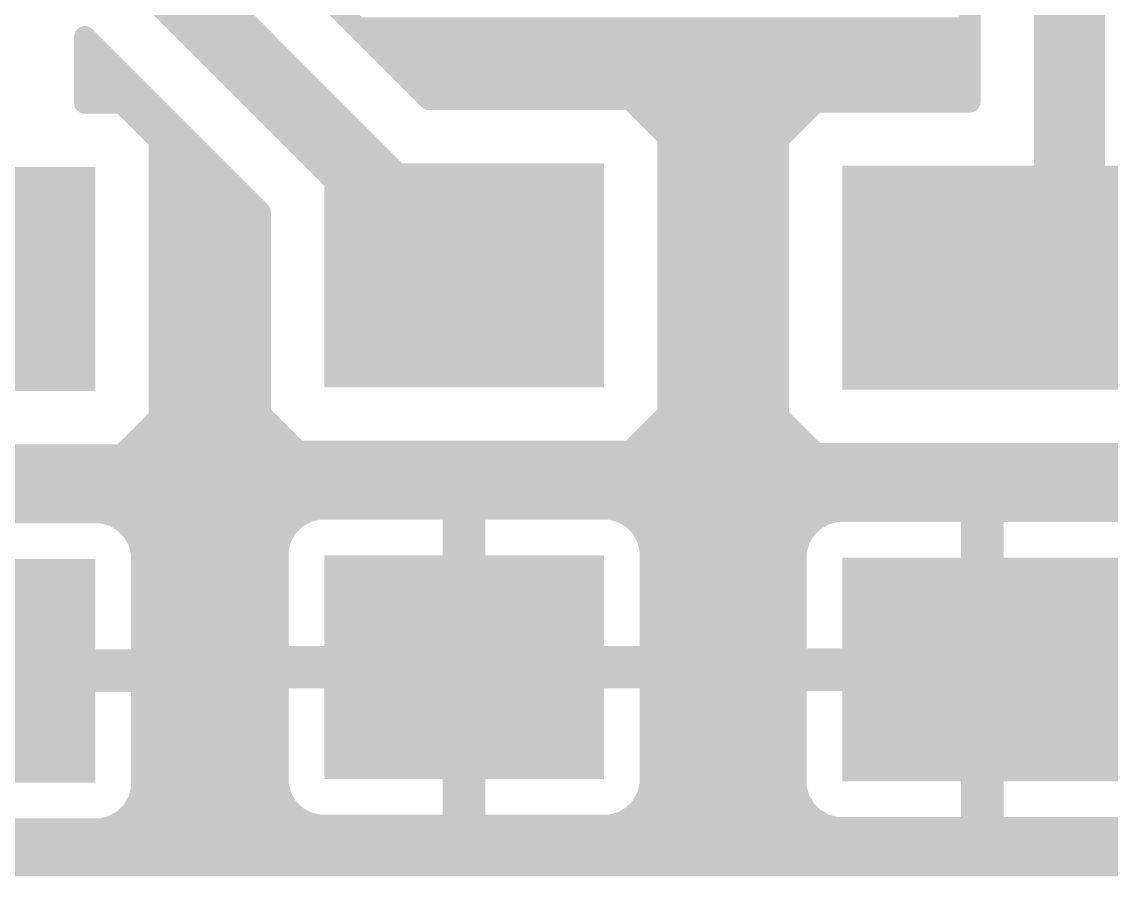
# Model space of a CAD drawing. Extents: x 1.5 to 61.1, y 27.7 to 80.1.
# Drawn here: x 31.64 to 39.43, y 34.93 to 41.04 of the extents above; entities that cross this region are included whole.
import ezdxf

# ---------------------------------------------------------------- set-up
doc = ezdxf.new("R2010")
doc.units = 0
doc.layers.add('1', color=12, linetype='CONTINUOUS')

# ---------------------------------------------------------------- blocks, each defined once
blk = doc.blocks.new('RECT')
blk.add_solid([(-0.5, -0.5), (0.5, -0.5), (-0.5, 0.5), (0.5, 0.5)])

msp = doc.modelspace()

# ---------------------------------------------------------------- linework, layer by layer
at = {"layer": '1'}
for points, const_width in [([(39.1297, 48.2645), (39.1297, 39.835)], 0.508), ([(38.4185, 45.587), (38.4185, 40.4689)], 0.1524), ([(34.5517, 40.4857), (32.8536, 42.1837)], 0.1524), ([(32.1424, 41.8891), (34.8031, 39.2285)], 0.508), ([(34.0417, 40.9956), (38.4185, 40.9956)], 0.1524), ([(32.0916, 40.4598), (32.0916, 40.9341)], 0.1524), ([(32.0916, 40.9341), (33.3459, 39.6799)], 0.1524), ([(32.0916, 40.8432), (32.1826, 40.8432)], 0.1524), ([(34.1941, 40.8432), (38.4185, 40.8432)], 0.1524), ([(32.0916, 40.6908), (32.335, 40.6908)], 0.1524), ([(34.3465, 40.6908), (38.4185, 40.6908)], 0.1524), ([(32.0916, 40.5384), (32.4874, 40.5384)], 0.1524), ([(34.4989, 40.5384), (38.4185, 40.5384)], 0.1524), ([(32.3575, 40.4598), (32.0916, 40.4598)], 0.1524), ([(32.6253, 40.1919), (32.3575, 40.4598)], 0.1524), ([(35.9925, 40.4857), (34.5517, 40.4857)], 0.1524), ([(36.2603, 40.2179), (35.9925, 40.4857)], 0.1524), ([(37.317, 40.4689), (37.0492, 40.2011)], 0.1524), ([(38.4185, 40.4689), (37.317, 40.4689)], 0.1524), ([(32.4312, 40.386), (32.6398, 40.386)], 0.1524), ([(36.0921, 40.386), (37.2341, 40.386)], 0.1524), ([(32.5836, 40.2336), (32.7922, 40.2336)], 0.1524), ([(32.6253, 38.2132), (32.6253, 40.1919)], 0.1524), ([(36.2445, 40.2336), (37.0817, 40.2336)], 0.1524), ([(36.2603, 38.2391), (36.2603, 40.2179)], 0.1524), ([(37.0492, 40.2011), (37.0492, 38.2223)], 0.1524), ([(32.6253, 40.0812), (32.9446, 40.0812)], 0.1524), ([(36.2603, 40.0812), (37.0492, 40.0812)], 0.1524), ([(38.5064, 39.2117), (39.1297, 39.835)], 0.508), ([(32.6253, 39.9288), (33.097, 39.9288)], 0.1524), ([(36.2603, 39.9288), (37.0492, 39.9288)], 0.1524), ([(32.6253, 39.7764), (33.2494, 39.7764)], 0.1524), ([(36.2603, 39.7764), (37.0492, 39.7764)], 0.1524), ([(33.3459, 39.6799), (33.3459, 38.2391)], 0.1524), ([(32.6253, 39.624), (33.3459, 39.624)], 0.1524), ([(36.2603, 39.624), (37.0492, 39.624)], 0.1524), ([(32.6253, 39.4716), (33.3459, 39.4716)], 0.1524), ([(36.2603, 39.4716), (37.0492, 39.4716)], 0.1524), ([(32.6253, 39.3192), (33.3459, 39.3192)], 0.1524), ([(36.2603, 39.3192), (37.0492, 39.3192)], 0.1524), ([(32.6253, 39.1668), (33.3459, 39.1668)], 0.1524), ([(36.2603, 39.1668), (37.0492, 39.1668)], 0.1524), ([(32.6253, 39.0144), (33.3459, 39.0144)], 0.1524), ([(36.2603, 39.0144), (37.0492, 39.0144)], 0.1524), ([(32.6253, 38.862), (33.3459, 38.862)], 0.1524), ([(36.2603, 38.862), (37.0492, 38.862)], 0.1524), ([(32.6253, 38.7096), (33.3459, 38.7096)], 0.1524), ([(36.2603, 38.7096), (37.0492, 38.7096)], 0.1524), ([(32.6253, 38.5572), (33.3459, 38.5572)], 0.1524), ([(36.2603, 38.5572), (37.0492, 38.5572)], 0.1524), ([(32.6253, 38.4048), (33.3459, 38.4048)], 0.1524), ([(36.2603, 38.4048), (37.0492, 38.4048)], 0.1524), ([(32.6253, 38.2524), (33.3459, 38.2524)], 0.1524), ([(33.3459, 38.2391), (33.6137, 37.9713)], 0.1524), ([(35.9925, 37.9713), (36.2603, 38.2391)], 0.1524), ([(36.2603, 38.2524), (37.0492, 38.2524)], 0.1524), ([(32.3575, 37.9454), (32.6253, 38.2132)], 0.1524), ([(37.0492, 38.2223), (37.317, 37.9545)], 0.1524), ([(32.5121, 38.1), (33.485, 38.1)], 0.1524), ([(36.1212, 38.1), (37.1715, 38.1)], 0.1524), ([(29.9787, 37.9454), (32.3575, 37.9454)], 0.1524), ([(32.3597, 37.9476), (40.7893, 37.9476)], 0.1524), ([(33.6137, 37.9713), (35.9925, 37.9713)], 0.1524), ([(37.317, 37.9545), (39.6958, 37.9545)], 0.1524), ([(29.5577, 37.7952), (43.4482, 37.7952)], 0.1524), ([(29.5577, 37.6428), (43.4482, 37.6428)], 0.1524), ([(33.7596, 37.5587), (33.6756, 37.5362)], 0.1524), ([(34.7269, 37.5587), (33.7596, 37.5587)], 0.1524), ([(34.7269, 36.5047), (34.7269, 37.5587)], 0.1524), ([(35.8466, 37.5587), (34.8793, 37.5587)], 0.1524), ([(34.8793, 37.5587), (34.8793, 36.5047)], 0.1524), ([(35.9305, 37.5362), (35.8466, 37.5587)], 0.1524), ([(37.4629, 37.5419), (37.379, 37.5194)], 0.1524), ([(38.4302, 37.5419), (37.4629, 37.5419)], 0.1524), ([(38.4302, 36.4879), (38.4302, 37.5419)], 0.1524), ([(39.5499, 37.5419), (38.5826, 37.5419)], 0.1524), ([(38.5826, 37.5419), (38.5826, 36.4879)], 0.1524), ([(32.2116, 37.5328), (31.2443, 37.5328)], 0.1524), ([(32.2955, 37.5103), (32.2116, 37.5328)], 0.1524), ([(32.3708, 37.4668), (32.2955, 37.5103)], 0.1524), ([(32.3299, 37.4904), (33.598, 37.4904)], 0.1524), ([(32.4323, 37.4053), (32.3708, 37.4668)], 0.1524), ([(33.6003, 37.4927), (33.5389, 37.4312)], 0.1524), ([(33.6756, 37.5362), (33.6003, 37.4927)], 0.1524), ([(34.7269, 37.4904), (34.8793, 37.4904)], 0.1524), ([(36.0058, 37.4927), (35.9305, 37.5362)], 0.1524), ([(36.0673, 37.4312), (36.0058, 37.4927)], 0.1524), ([(36.0081, 37.4904), (37.3287, 37.4904)], 0.1524), ([(37.3037, 37.4759), (37.2422, 37.4145)], 0.1524), ([(37.379, 37.5194), (37.3037, 37.4759)], 0.1524), ([(38.4302, 37.4904), (38.5826, 37.4904)], 0.1524), ([(32.4758, 37.33), (32.4323, 37.4053)], 0.1524), ([(33.5389, 37.4312), (33.4954, 37.3559)], 0.1524), ([(36.1108, 37.3559), (36.0673, 37.4312)], 0.1524), ([(37.2422, 37.4145), (37.1987, 37.3392)], 0.1524), ([(32.4712, 37.338), (33.4906, 37.338)], 0.1524), ([(32.4983, 37.246), (32.4758, 37.33)], 0.1524), ([(33.4954, 37.3559), (33.4729, 37.2719)], 0.1524), ([(34.7269, 37.338), (34.8793, 37.338)], 0.1524), ([(36.1333, 37.2719), (36.1108, 37.3559)], 0.1524), ([(36.1156, 37.338), (37.1984, 37.338)], 0.1524), ([(37.1987, 37.3392), (37.1762, 37.2552)], 0.1524), ([(38.4302, 37.338), (38.5826, 37.338)], 0.1524), ([(32.4983, 36.4788), (32.4983, 37.246)], 0.1524), ([(33.4729, 37.2719), (33.4729, 36.5047)], 0.1524), ([(36.1333, 36.5047), (36.1333, 37.2719)], 0.1524), ([(37.1762, 37.2552), (37.1762, 36.4879)], 0.1524), ([(32.4983, 37.1856), (33.4729, 37.1856)], 0.1524), ([(34.7269, 37.1856), (34.8793, 37.1856)], 0.1524), ([(36.1333, 37.1856), (37.1762, 37.1856)], 0.1524), ([(38.4302, 37.1856), (38.5826, 37.1856)], 0.1524), ([(32.4983, 37.0332), (33.4729, 37.0332)], 0.1524), ([(34.7269, 37.0332), (34.8793, 37.0332)], 0.1524), ([(36.1333, 37.0332), (37.1762, 37.0332)], 0.1524), ([(38.4302, 37.0332), (38.5826, 37.0332)], 0.1524), ([(32.4983, 36.8808), (33.4729, 36.8808)], 0.1524), ([(34.7269, 36.8808), (34.8793, 36.8808)], 0.1524), ([(36.1333, 36.8808), (37.1762, 36.8808)], 0.1524), ([(38.4302, 36.8808), (38.5826, 36.8808)], 0.1524), ([(32.4983, 36.7284), (33.4729, 36.7284)], 0.1524), ([(34.7269, 36.7284), (34.8793, 36.7284)], 0.1524), ([(36.1333, 36.7284), (37.1762, 36.7284)], 0.1524), ([(38.4302, 36.7284), (38.5826, 36.7284)], 0.1524), ([(32.4983, 36.576), (33.4729, 36.576)], 0.1524), ([(34.7269, 36.576), (34.8793, 36.576)], 0.1524), ([(36.1333, 36.576), (37.1762, 36.576)], 0.1524), ([(38.4302, 36.576), (38.5826, 36.576)], 0.1524), ([(31.2443, 36.4788), (32.4983, 36.4788)], 0.1524), ([(33.4729, 36.5047), (34.7269, 36.5047)], 0.1524), ([(34.7269, 36.5047), (34.7269, 36.3523)], 0.1524), ([(34.8793, 36.5047), (34.7269, 36.5047)], 0.1524), ([(34.8793, 36.3523), (34.8793, 36.5047)], 0.1524), ([(34.8793, 36.5047), (36.1333, 36.5047)], 0.1524), ([(37.1762, 36.4879), (38.4302, 36.4879)], 0.1524), ([(38.4302, 36.4879), (38.4302, 36.3355)], 0.1524), ([(38.5826, 36.4879), (38.4302, 36.4879)], 0.1524), ([(38.5826, 36.3355), (38.5826, 36.4879)], 0.1524), ([(38.5826, 36.4879), (39.8366, 36.4879)], 0.1524), ([(31.2443, 36.4236), (34.7269, 36.4236)], 0.1524), ([(34.8793, 36.4236), (38.4302, 36.4236)], 0.1524), ([(38.5826, 36.4236), (41.9133, 36.4236)], 0.1524), ([(32.4983, 36.3264), (31.2443, 36.3264)], 0.1524), ([(32.4983, 35.5591), (32.4983, 36.3264)], 0.1524), ([(34.7269, 36.3523), (33.4729, 36.3523)], 0.1524), ([(33.4729, 36.3523), (33.4729, 35.585)], 0.1524), ([(34.7269, 35.2983), (34.7269, 36.3523)], 0.1524), ([(34.7269, 36.3523), (34.8793, 36.3523)], 0.1524), ([(34.8793, 36.3523), (34.8793, 35.2983)], 0.1524), ([(36.1333, 36.3523), (34.8793, 36.3523)], 0.1524), ([(36.1333, 35.585), (36.1333, 36.3523)], 0.1524), ([(38.4302, 36.3355), (37.1762, 36.3355)], 0.1524), ([(37.1762, 36.3355), (37.1762, 35.5682)], 0.1524), ([(38.4302, 35.2815), (38.4302, 36.3355)], 0.1524), ([(38.4302, 36.3355), (38.5826, 36.3355)], 0.1524), ([(38.5826, 36.3355), (38.5826, 35.2815)], 0.1524), ([(39.8366, 36.3355), (38.5826, 36.3355)], 0.1524), ([(32.4983, 36.2712), (33.4729, 36.2712)], 0.1524), ([(34.7269, 36.2712), (34.8793, 36.2712)], 0.1524), ([(36.1333, 36.2712), (37.1762, 36.2712)], 0.1524), ([(38.4302, 36.2712), (38.5826, 36.2712)], 0.1524), ([(32.4983, 36.1188), (33.4729, 36.1188)], 0.1524), ([(34.7269, 36.1188), (34.8793, 36.1188)], 0.1524), ([(36.1333, 36.1188), (37.1762, 36.1188)], 0.1524), ([(38.4302, 36.1188), (38.5826, 36.1188)], 0.1524), ([(32.4983, 35.9664), (33.4729, 35.9664)], 0.1524), ([(34.7269, 35.9664), (34.8793, 35.9664)], 0.1524), ([(36.1333, 35.9664), (37.1762, 35.9664)], 0.1524), ([(38.4302, 35.9664), (38.5826, 35.9664)], 0.1524), ([(32.4983, 35.814), (33.4729, 35.814)], 0.1524), ([(34.7269, 35.814), (34.8793, 35.814)], 0.1524), ([(36.1333, 35.814), (37.1762, 35.814)], 0.1524), ([(38.4302, 35.814), (38.5826, 35.814)], 0.1524), ([(32.4983, 35.6616), (33.4729, 35.6616)], 0.1524), ([(34.7269, 35.6616), (34.8793, 35.6616)], 0.1524), ([(36.1333, 35.6616), (37.1762, 35.6616)], 0.1524), ([(38.4302, 35.6616), (38.5826, 35.6616)], 0.1524), ([(32.4758, 35.4751), (32.4983, 35.5591)], 0.1524), ([(33.4729, 35.585), (33.4954, 35.501)], 0.1524), ([(36.1108, 35.501), (36.1333, 35.585)], 0.1524), ([(37.1762, 35.5682), (37.1987, 35.4843)], 0.1524), ([(32.4323, 35.3998), (32.4758, 35.4751)], 0.1524), ([(32.4849, 35.5092), (33.4932, 35.5092)], 0.1524), ([(33.4954, 35.501), (33.5389, 35.4257)], 0.1524), ([(34.7269, 35.5092), (34.8793, 35.5092)], 0.1524), ([(36.0673, 35.4257), (36.1108, 35.501)], 0.1524), ([(36.113, 35.5092), (37.192, 35.5092)], 0.1524), ([(37.1987, 35.4843), (37.2422, 35.409)], 0.1524), ([(38.4302, 35.5092), (38.5826, 35.5092)], 0.1524), ([(32.3708, 35.3383), (32.4323, 35.3998)], 0.1524), ([(33.5389, 35.4257), (33.6003, 35.3642)], 0.1524), ([(33.6003, 35.3642), (33.6756, 35.3208)], 0.1524), ([(35.9305, 35.3208), (36.0058, 35.3642)], 0.1524), ([(36.0058, 35.3642), (36.0673, 35.4257)], 0.1524), ([(37.2422, 35.409), (37.3037, 35.3475)], 0.1524), ([(32.2116, 35.2724), (32.2955, 35.2949)], 0.1524), ([(32.2955, 35.2949), (32.3708, 35.3383)], 0.1524), ([(32.3893, 35.3568), (33.6132, 35.3568)], 0.1524), ([(33.6756, 35.3208), (33.7596, 35.2983)], 0.1524), ([(33.7596, 35.2983), (34.7269, 35.2983)], 0.1524), ([(34.7269, 35.3568), (34.8793, 35.3568)], 0.1524), ([(34.8793, 35.2983), (35.8466, 35.2983)], 0.1524), ([(35.8466, 35.2983), (35.9305, 35.3208)], 0.1524), ([(35.9929, 35.3568), (37.2943, 35.3568)], 0.1524), ([(37.3037, 35.3475), (37.379, 35.304)], 0.1524), ([(37.379, 35.304), (37.4629, 35.2815)], 0.1524), ([(37.4629, 35.2815), (38.4302, 35.2815)], 0.1524), ([(38.4302, 35.3568), (38.5826, 35.3568)], 0.1524), ([(38.5826, 35.2815), (39.5499, 35.2815)], 0.1524), ([(30.0066, 35.2044), (42.1912, 35.2044)], 0.1524), ([(31.2443, 35.2724), (32.2116, 35.2724)], 0.1524), ([(30.159, 35.052), (42.0388, 35.052)], 0.1524), ([(41.9974, 35.0106), (30.5965, 35.0106)], 0.1524)]:
    msp.add_lwpolyline(points, dxfattribs=dict(at, const_width=const_width))
for points, const_width in [([(34.0417, 41.0337, 1), (34.0417, 40.9575)], 0.0762), ([(38.4185, 40.9575, 1), (38.4185, 41.0337)], 0.0762), ([(32.1186, 40.9611, 1), (32.0647, 40.9072)], 0.0762), ([(32.1297, 40.9341, 1), (32.0535, 40.9341)], 0.0762), ([(32.0916, 40.8813, 1), (32.0916, 40.8051)], 0.0762), ([(32.1826, 40.8051, 1), (32.1826, 40.8813)], 0.0762), ([(34.1941, 40.8813, 1), (34.1941, 40.8051)], 0.0762), ([(38.4185, 40.8051, 1), (38.4185, 40.8813)], 0.0762), ([(32.0916, 40.7289, 1), (32.0916, 40.6527)], 0.0762), ([(32.335, 40.6527, 1), (32.335, 40.7289)], 0.0762), ([(34.3465, 40.7289, 1), (34.3465, 40.6527)], 0.0762), ([(38.4185, 40.6527, 1), (38.4185, 40.7289)], 0.0762), ([(32.0916, 40.5765, 1), (32.0916, 40.5003)], 0.0762), ([(32.4874, 40.5003, 1), (32.4874, 40.5765)], 0.0762), ([(34.4989, 40.5765, 1), (34.4989, 40.5003)], 0.0762), ([(38.4185, 40.5003, 1), (38.4185, 40.5765)], 0.0762), ([(32.0916, 40.4979, 1), (32.0916, 40.4217)], 0.0762), ([(32.0535, 40.4598, 1), (32.1297, 40.4598)], 0.0762), ([(32.3844, 40.4867, 1), (32.3305, 40.4328)], 0.0762), ([(32.3575, 40.4217, 1), (32.3575, 40.4979)], 0.0762), ([(34.5517, 40.5238, 1), (34.5517, 40.4476)], 0.0762), ([(34.5247, 40.4587, 1), (34.5786, 40.5126)], 0.0762), ([(36.0194, 40.5126, 1), (35.9655, 40.4587)], 0.0762), ([(35.9925, 40.4476, 1), (35.9925, 40.5238)], 0.0762), ([(37.317, 40.507, 1), (37.317, 40.4308)], 0.0762), ([(37.344, 40.442, 1), (37.2901, 40.4959)], 0.0762), ([(38.3804, 40.4689, 1), (38.4566, 40.4689)], 0.0762), ([(38.4185, 40.4308, 1), (38.4185, 40.507)], 0.0762), ([(32.4312, 40.4241, 1), (32.4312, 40.3479)], 0.0762), ([(32.6398, 40.3479, 1), (32.6398, 40.4241)], 0.0762), ([(36.0921, 40.4241, 1), (36.0921, 40.3479)], 0.0762), ([(37.2341, 40.3479, 1), (37.2341, 40.4241)], 0.0762), ([(32.5836, 40.2717, 1), (32.5836, 40.1955)], 0.0762), ([(32.6634, 40.1919, 1), (32.5872, 40.1919)], 0.0762), ([(32.7922, 40.1955, 1), (32.7922, 40.2717)], 0.0762), ([(36.2445, 40.2717, 1), (36.2445, 40.1955)], 0.0762), ([(36.2984, 40.2179, 1), (36.2222, 40.2179)], 0.0762), ([(36.2333, 40.1909, 1), (36.2872, 40.2448)], 0.0762), ([(37.0873, 40.2011, 1), (37.0111, 40.2011)], 0.0762), ([(37.0223, 40.228, 1), (37.0761, 40.1741)], 0.0762), ([(37.0817, 40.1955, 1), (37.0817, 40.2717)], 0.0762), ([(32.5983, 40.165, 1), (32.6522, 40.2189)], 0.0762), ([(32.6253, 40.1193, 1), (32.6253, 40.0431)], 0.0762), ([(32.9446, 40.0431, 1), (32.9446, 40.1193)], 0.0762), ([(36.2603, 40.1193, 1), (36.2603, 40.0431)], 0.0762), ([(37.0492, 40.0431, 1), (37.0492, 40.1193)], 0.0762), ([(39.2195, 39.7452, 1), (39.0399, 39.9248)], 0.254), ([(32.6253, 39.9669, 1), (32.6253, 39.8907)], 0.0762), ([(33.097, 39.8907, 1), (33.097, 39.9669)], 0.0762), ([(36.2603, 39.9669, 1), (36.2603, 39.8907)], 0.0762), ([(37.0492, 39.8907, 1), (37.0492, 39.9669)], 0.0762), ([(39.0027, 39.835, 1), (39.2567, 39.835)], 0.254), ([(32.6253, 39.8145, 1), (32.6253, 39.7383)], 0.0762), ([(33.2494, 39.7383, 1), (33.2494, 39.8145)], 0.0762), ([(36.2603, 39.8145, 1), (36.2603, 39.7383)], 0.0762), ([(37.0492, 39.7383, 1), (37.0492, 39.8145)], 0.0762), ([(33.384, 39.6799, 1), (33.3078, 39.6799)], 0.0762), ([(33.3189, 39.6529, 1), (33.3728, 39.7068)], 0.0762), ([(32.6253, 39.6621, 1), (32.6253, 39.5859)], 0.0762), ([(33.3459, 39.5859, 1), (33.3459, 39.6621)], 0.0762), ([(36.2603, 39.6621, 1), (36.2603, 39.5859)], 0.0762), ([(37.0492, 39.5859, 1), (37.0492, 39.6621)], 0.0762), ([(32.6253, 39.5097, 1), (32.6253, 39.4335)], 0.0762), ([(33.3459, 39.4335, 1), (33.3459, 39.5097)], 0.0762), ([(36.2603, 39.5097, 1), (36.2603, 39.4335)], 0.0762), ([(37.0492, 39.4335, 1), (37.0492, 39.5097)], 0.0762), ([(34.7133, 39.1387, 1), (34.8929, 39.3183)], 0.254), ([(38.4166, 39.3015, 1), (38.5962, 39.1219)], 0.254), ([(32.6253, 39.3573, 1), (32.6253, 39.2811)], 0.0762), ([(33.3459, 39.2811, 1), (33.3459, 39.3573)], 0.0762), ([(36.2603, 39.3573, 1), (36.2603, 39.2811)], 0.0762), ([(37.0492, 39.2811, 1), (37.0492, 39.3573)], 0.0762), ([(32.6253, 39.2049, 1), (32.6253, 39.1287)], 0.0762), ([(33.3459, 39.1287, 1), (33.3459, 39.2049)], 0.0762), ([(36.2603, 39.2049, 1), (36.2603, 39.1287)], 0.0762), ([(37.0492, 39.1287, 1), (37.0492, 39.2049)], 0.0762), ([(32.6253, 39.0525, 1), (32.6253, 38.9763)], 0.0762), ([(33.3459, 38.9763, 1), (33.3459, 39.0525)], 0.0762), ([(36.2603, 39.0525, 1), (36.2603, 38.9763)], 0.0762), ([(37.0492, 38.9763, 1), (37.0492, 39.0525)], 0.0762), ([(32.6253, 38.9001, 1), (32.6253, 38.8239)], 0.0762), ([(33.3459, 38.8239, 1), (33.3459, 38.9001)], 0.0762), ([(36.2603, 38.9001, 1), (36.2603, 38.8239)], 0.0762), ([(37.0492, 38.8239, 1), (37.0492, 38.9001)], 0.0762), ([(32.6253, 38.7477, 1), (32.6253, 38.6715)], 0.0762), ([(33.3459, 38.6715, 1), (33.3459, 38.7477)], 0.0762), ([(36.2603, 38.7477, 1), (36.2603, 38.6715)], 0.0762), ([(37.0492, 38.6715, 1), (37.0492, 38.7477)], 0.0762), ([(32.6253, 38.5953, 1), (32.6253, 38.5191)], 0.0762), ([(33.3459, 38.5191, 1), (33.3459, 38.5953)], 0.0762), ([(36.2603, 38.5953, 1), (36.2603, 38.5191)], 0.0762), ([(37.0492, 38.5191, 1), (37.0492, 38.5953)], 0.0762), ([(32.6253, 38.4429, 1), (32.6253, 38.3667)], 0.0762), ([(33.3459, 38.3667, 1), (33.3459, 38.4429)], 0.0762), ([(36.2603, 38.4429, 1), (36.2603, 38.3667)], 0.0762), ([(37.0492, 38.3667, 1), (37.0492, 38.4429)], 0.0762), ([(32.6253, 38.2905, 1), (32.6253, 38.2143)], 0.0762), ([(33.3728, 38.266, 1), (33.3189, 38.2122)], 0.0762), ([(33.3459, 38.2143, 1), (33.3459, 38.2905)], 0.0762), ([(36.2603, 38.2905, 1), (36.2603, 38.2143)], 0.0762), ([(36.2872, 38.2122, 1), (36.2333, 38.266)], 0.0762), ([(37.0492, 38.2143, 1), (37.0492, 38.2905)], 0.0762), ([(32.5872, 38.2132, 1), (32.6634, 38.2132)], 0.0762), ([(32.6522, 38.1862, 1), (32.5983, 38.2401)], 0.0762), ([(33.3078, 38.2391, 1), (33.384, 38.2391)], 0.0762), ([(36.2222, 38.2391, 1), (36.2984, 38.2391)], 0.0762), ([(37.0761, 38.2493, 1), (37.0223, 38.1954)], 0.0762), ([(37.0111, 38.2223, 1), (37.0873, 38.2223)], 0.0762), ([(32.5121, 38.1381, 1), (32.5121, 38.0619)], 0.0762), ([(33.485, 38.0619, 1), (33.485, 38.1381)], 0.0762), ([(36.1212, 38.1381, 1), (36.1212, 38.0619)], 0.0762), ([(37.1715, 38.0619, 1), (37.1715, 38.1381)], 0.0762), ([(32.3305, 37.9723, 1), (32.3844, 37.9184)], 0.0762), ([(32.3597, 37.9857, 1), (32.3597, 37.9095)], 0.0762), ([(32.3575, 37.9073, 1), (32.3575, 37.9835)], 0.0762), ([(33.6137, 38.0094, 1), (33.6137, 37.9332)], 0.0762), ([(33.5868, 37.9443, 1), (33.6406, 37.9982)], 0.0762), ([(35.9655, 37.9982, 1), (36.0194, 37.9443)], 0.0762), ([(35.9925, 37.9332, 1), (35.9925, 38.0094)], 0.0762), ([(37.317, 37.9926, 1), (37.317, 37.9164)], 0.0762), ([(37.2901, 37.9276, 1), (37.344, 37.9815)], 0.0762), ([(33.7596, 37.5968, 1), (33.7596, 37.5206)], 0.0762), ([(33.7695, 37.5219, 1), (33.7497, 37.5955)], 0.0762), ([(34.765, 37.5587, 1), (34.6888, 37.5587)], 0.0762), ([(34.7269, 37.5206, 1), (34.7269, 37.5968)], 0.0762), ([(34.8793, 37.5968, 1), (34.8793, 37.5206)], 0.0762), ([(34.9174, 37.5587, 1), (34.8412, 37.5587)], 0.0762), ([(35.8564, 37.5955, 1), (35.8367, 37.5219)], 0.0762), ([(35.8466, 37.5206, 1), (35.8466, 37.5968)], 0.0762), ([(37.4629, 37.58, 1), (37.4629, 37.5038)], 0.0762), ([(37.4728, 37.5051, 1), (37.4531, 37.5787)], 0.0762), ([(38.4683, 37.5419, 1), (38.3921, 37.5419)], 0.0762), ([(38.4302, 37.5038, 1), (38.4302, 37.58)], 0.0762), ([(38.5826, 37.58, 1), (38.5826, 37.5038)], 0.0762), ([(38.6207, 37.5419, 1), (38.5445, 37.5419)], 0.0762), ([(32.2214, 37.5696, 1), (32.2017, 37.496)], 0.0762), ([(32.2116, 37.4947, 1), (32.2116, 37.5709)], 0.0762), ([(32.3146, 37.5433, 1), (32.2765, 37.4773)], 0.0762), ([(32.2857, 37.4735, 1), (32.3054, 37.5471)], 0.0762), ([(32.3299, 37.5285, 1), (32.3299, 37.4523)], 0.0762), ([(32.3978, 37.4937, 1), (32.3439, 37.4398)], 0.0762), ([(32.3518, 37.4338, 1), (32.3899, 37.4998)], 0.0762), ([(33.5813, 37.5257, 1), (33.6194, 37.4597)], 0.0762), ([(33.6273, 37.4658, 1), (33.5734, 37.5196)], 0.0762), ([(33.598, 37.4523, 1), (33.598, 37.5285)], 0.0762), ([(33.6658, 37.573, 1), (33.6855, 37.4994)], 0.0762), ([(33.6947, 37.5032, 1), (33.6566, 37.5692)], 0.0762), ([(34.7269, 37.5285, 1), (34.7269, 37.4523)], 0.0762), ([(34.8793, 37.4523, 1), (34.8793, 37.5285)], 0.0762), ([(35.9496, 37.5692, 1), (35.9115, 37.5032)], 0.0762), ([(35.9207, 37.4994, 1), (35.9404, 37.573)], 0.0762), ([(36.0328, 37.5196, 1), (35.9789, 37.4658)], 0.0762), ([(36.0081, 37.5285, 1), (36.0081, 37.4523)], 0.0762), ([(35.9868, 37.4597, 1), (36.0249, 37.5257)], 0.0762), ([(37.2846, 37.5089, 1), (37.3227, 37.4429)], 0.0762), ([(37.3306, 37.449, 1), (37.2767, 37.5029)], 0.0762), ([(37.3287, 37.4523, 1), (37.3287, 37.5285)], 0.0762), ([(37.3691, 37.5562, 1), (37.3888, 37.4826)], 0.0762), ([(37.398, 37.4864, 1), (37.3599, 37.5524)], 0.0762), ([(38.4302, 37.5285, 1), (38.4302, 37.4523)], 0.0762), ([(38.5826, 37.4523, 1), (38.5826, 37.5285)], 0.0762), ([(32.4653, 37.4244, 1), (32.3993, 37.3863)], 0.0762), ([(32.4054, 37.3784, 1), (32.4593, 37.4323)], 0.0762), ([(33.5119, 37.4582, 1), (33.5658, 37.4043)], 0.0762), ([(33.5719, 37.4122, 1), (33.5059, 37.4503)], 0.0762), ([(36.1003, 37.4503, 1), (36.0343, 37.4122)], 0.0762), ([(36.0404, 37.4043, 1), (36.0942, 37.4582)], 0.0762), ([(37.2152, 37.4414, 1), (37.2691, 37.3875)], 0.0762), ([(37.2752, 37.3954, 1), (37.2092, 37.4335)], 0.0762), ([(32.4712, 37.3761, 1), (32.4712, 37.2999)], 0.0762), ([(32.5126, 37.3399, 1), (32.439, 37.3202)], 0.0762), ([(32.4428, 37.311, 1), (32.5088, 37.3491)], 0.0762), ([(33.4624, 37.375, 1), (33.5284, 37.3369)], 0.0762), ([(33.5322, 37.3461, 1), (33.4586, 37.3658)], 0.0762), ([(33.4906, 37.2999, 1), (33.4906, 37.3761)], 0.0762), ([(34.7269, 37.3761, 1), (34.7269, 37.2999)], 0.0762), ([(34.8793, 37.2999, 1), (34.8793, 37.3761)], 0.0762), ([(36.1476, 37.3658, 1), (36.074, 37.3461)], 0.0762), ([(36.1156, 37.3761, 1), (36.1156, 37.2999)], 0.0762), ([(36.0778, 37.3369, 1), (36.1438, 37.375)], 0.0762), ([(37.1657, 37.3582, 1), (37.2317, 37.3201)], 0.0762), ([(37.2355, 37.3293, 1), (37.1619, 37.349)], 0.0762), ([(37.1984, 37.2999, 1), (37.1984, 37.3761)], 0.0762), ([(38.4302, 37.3761, 1), (38.4302, 37.2999)], 0.0762), ([(38.5826, 37.2999, 1), (38.5826, 37.3761)], 0.0762), ([(32.5364, 37.246, 1), (32.4602, 37.246)], 0.0762), ([(33.511, 37.2719, 1), (33.4348, 37.2719)], 0.0762), ([(33.4361, 37.2818, 1), (33.5097, 37.2621)], 0.0762), ([(36.1714, 37.2719, 1), (36.0952, 37.2719)], 0.0762), ([(36.0965, 37.2621, 1), (36.1701, 37.2818)], 0.0762), ([(37.2143, 37.2552, 1), (37.1381, 37.2552)], 0.0762), ([(37.1394, 37.265, 1), (37.213, 37.2453)], 0.0762), ([(32.4983, 37.2237, 1), (32.4983, 37.1475)], 0.0762), ([(32.4615, 37.2362, 1), (32.5351, 37.2559)], 0.0762), ([(33.4729, 37.1475, 1), (33.4729, 37.2237)], 0.0762), ([(34.7269, 37.2237, 1), (34.7269, 37.1475)], 0.0762), ([(34.8793, 37.1475, 1), (34.8793, 37.2237)], 0.0762), ([(36.1333, 37.2237, 1), (36.1333, 37.1475)], 0.0762), ([(37.1762, 37.1475, 1), (37.1762, 37.2237)], 0.0762), ([(38.4302, 37.2237, 1), (38.4302, 37.1475)], 0.0762), ([(38.5826, 37.1475, 1), (38.5826, 37.2237)], 0.0762), ([(32.4983, 37.0713, 1), (32.4983, 36.9951)], 0.0762), ([(33.4729, 36.9951, 1), (33.4729, 37.0713)], 0.0762), ([(34.7269, 37.0713, 1), (34.7269, 36.9951)], 0.0762), ([(34.8793, 36.9951, 1), (34.8793, 37.0713)], 0.0762), ([(36.1333, 37.0713, 1), (36.1333, 36.9951)], 0.0762), ([(37.1762, 36.9951, 1), (37.1762, 37.0713)], 0.0762), ([(38.4302, 37.0713, 1), (38.4302, 36.9951)], 0.0762), ([(38.5826, 36.9951, 1), (38.5826, 37.0713)], 0.0762), ([(32.4983, 36.9189, 1), (32.4983, 36.8427)], 0.0762), ([(33.4729, 36.8427, 1), (33.4729, 36.9189)], 0.0762), ([(34.7269, 36.9189, 1), (34.7269, 36.8427)], 0.0762), ([(34.8793, 36.8427, 1), (34.8793, 36.9189)], 0.0762), ([(36.1333, 36.9189, 1), (36.1333, 36.8427)], 0.0762), ([(37.1762, 36.8427, 1), (37.1762, 36.9189)], 0.0762), ([(38.4302, 36.9189, 1), (38.4302, 36.8427)], 0.0762), ([(38.5826, 36.8427, 1), (38.5826, 36.9189)], 0.0762), ([(32.4983, 36.7665, 1), (32.4983, 36.6903)], 0.0762), ([(33.4729, 36.6903, 1), (33.4729, 36.7665)], 0.0762), ([(34.7269, 36.7665, 1), (34.7269, 36.6903)], 0.0762), ([(34.8793, 36.6903, 1), (34.8793, 36.7665)], 0.0762), ([(36.1333, 36.7665, 1), (36.1333, 36.6903)], 0.0762), ([(37.1762, 36.6903, 1), (37.1762, 36.7665)], 0.0762), ([(38.4302, 36.7665, 1), (38.4302, 36.6903)], 0.0762), ([(38.5826, 36.6903, 1), (38.5826, 36.7665)], 0.0762), ([(32.4983, 36.6141, 1), (32.4983, 36.5379)], 0.0762), ([(33.4729, 36.5379, 1), (33.4729, 36.6141)], 0.0762), ([(34.7269, 36.6141, 1), (34.7269, 36.5379)], 0.0762), ([(34.8793, 36.5379, 1), (34.8793, 36.6141)], 0.0762), ([(36.1333, 36.6141, 1), (36.1333, 36.5379)], 0.0762), ([(37.1762, 36.5379, 1), (37.1762, 36.6141)], 0.0762), ([(38.4302, 36.6141, 1), (38.4302, 36.5379)], 0.0762), ([(38.5826, 36.5379, 1), (38.5826, 36.6141)], 0.0762), ([(32.4983, 36.4407, 1), (32.4983, 36.5169)], 0.0762), ([(33.4729, 36.5428, 1), (33.4729, 36.4666)], 0.0762), ([(33.4348, 36.5047, 1), (33.511, 36.5047)], 0.0762), ([(34.765, 36.5047, 1), (34.6888, 36.5047)], 0.0762), ([(34.7269, 36.5428, 1), (34.7269, 36.4666)], 0.0762), ([(34.6888, 36.5047, 1), (34.765, 36.5047)], 0.0762), ([(34.7269, 36.4666, 1), (34.7269, 36.5428)], 0.0762), ([(34.9174, 36.5047, 1), (34.8412, 36.5047)], 0.0762), ([(34.8793, 36.5428, 1), (34.8793, 36.4666)], 0.0762), ([(34.8412, 36.5047, 1), (34.9174, 36.5047)], 0.0762), ([(34.8793, 36.4666, 1), (34.8793, 36.5428)], 0.0762), ([(36.0952, 36.5047, 1), (36.1714, 36.5047)], 0.0762), ([(36.1333, 36.4666, 1), (36.1333, 36.5428)], 0.0762), ([(37.1762, 36.526, 1), (37.1762, 36.4498)], 0.0762), ([(37.1381, 36.4879, 1), (37.2143, 36.4879)], 0.0762), ([(38.4683, 36.4879, 1), (38.3921, 36.4879)], 0.0762), ([(38.4302, 36.526, 1), (38.4302, 36.4498)], 0.0762), ([(38.3921, 36.4879, 1), (38.4683, 36.4879)], 0.0762), ([(38.4302, 36.4498, 1), (38.4302, 36.526)], 0.0762), ([(38.6207, 36.4879, 1), (38.5445, 36.4879)], 0.0762), ([(38.5826, 36.526, 1), (38.5826, 36.4498)], 0.0762), ([(38.5445, 36.4879, 1), (38.6207, 36.4879)], 0.0762), ([(38.5826, 36.4498, 1), (38.5826, 36.526)], 0.0762), ([(32.4602, 36.4788, 1), (32.5364, 36.4788)], 0.0762), ([(34.7269, 36.3855, 1), (34.7269, 36.4617)], 0.0762), ([(34.8793, 36.4617, 1), (34.8793, 36.3855)], 0.0762), ([(38.4302, 36.3855, 1), (38.4302, 36.4617)], 0.0762), ([(38.5826, 36.4617, 1), (38.5826, 36.3855)], 0.0762), ([(32.5364, 36.3264, 1), (32.4602, 36.3264)], 0.0762), ([(32.4983, 36.2883, 1), (32.4983, 36.3645)], 0.0762), ([(33.4729, 36.3904, 1), (33.4729, 36.3142)], 0.0762), ([(33.511, 36.3523, 1), (33.4348, 36.3523)], 0.0762), ([(34.765, 36.3523, 1), (34.6888, 36.3523)], 0.0762), ([(34.7269, 36.3904, 1), (34.7269, 36.3142)], 0.0762), ([(34.6888, 36.3523, 1), (34.765, 36.3523)], 0.0762), ([(34.7269, 36.3142, 1), (34.7269, 36.3904)], 0.0762), ([(34.9174, 36.3523, 1), (34.8412, 36.3523)], 0.0762), ([(34.8793, 36.3904, 1), (34.8793, 36.3142)], 0.0762), ([(34.8412, 36.3523, 1), (34.9174, 36.3523)], 0.0762), ([(34.8793, 36.3142, 1), (34.8793, 36.3904)], 0.0762), ([(36.1714, 36.3523, 1), (36.0952, 36.3523)], 0.0762), ([(36.1333, 36.3142, 1), (36.1333, 36.3904)], 0.0762), ([(37.1762, 36.3736, 1), (37.1762, 36.2974)], 0.0762), ([(37.2143, 36.3355, 1), (37.1381, 36.3355)], 0.0762), ([(38.4683, 36.3355, 1), (38.3921, 36.3355)], 0.0762), ([(38.4302, 36.3736, 1), (38.4302, 36.2974)], 0.0762), ([(38.3921, 36.3355, 1), (38.4683, 36.3355)], 0.0762), ([(38.4302, 36.2974, 1), (38.4302, 36.3736)], 0.0762), ([(38.6207, 36.3355, 1), (38.5445, 36.3355)], 0.0762), ([(38.5826, 36.3736, 1), (38.5826, 36.2974)], 0.0762), ([(38.5445, 36.3355, 1), (38.6207, 36.3355)], 0.0762), ([(38.5826, 36.2974, 1), (38.5826, 36.3736)], 0.0762), ([(32.4983, 36.3093, 1), (32.4983, 36.2331)], 0.0762), ([(33.4729, 36.2331, 1), (33.4729, 36.3093)], 0.0762), ([(34.7269, 36.3093, 1), (34.7269, 36.2331)], 0.0762), ([(34.8793, 36.2331, 1), (34.8793, 36.3093)], 0.0762), ([(36.1333, 36.3093, 1), (36.1333, 36.2331)], 0.0762), ([(37.1762, 36.2331, 1), (37.1762, 36.3093)], 0.0762), ([(38.4302, 36.3093, 1), (38.4302, 36.2331)], 0.0762), ([(38.5826, 36.2331, 1), (38.5826, 36.3093)], 0.0762), ([(32.4983, 36.1569, 1), (32.4983, 36.0807)], 0.0762), ([(33.4729, 36.0807, 1), (33.4729, 36.1569)], 0.0762), ([(34.7269, 36.1569, 1), (34.7269, 36.0807)], 0.0762), ([(34.8793, 36.0807, 1), (34.8793, 36.1569)], 0.0762), ([(36.1333, 36.1569, 1), (36.1333, 36.0807)], 0.0762), ([(37.1762, 36.0807, 1), (37.1762, 36.1569)], 0.0762), ([(38.4302, 36.1569, 1), (38.4302, 36.0807)], 0.0762), ([(38.5826, 36.0807, 1), (38.5826, 36.1569)], 0.0762), ([(32.4983, 36.0045, 1), (32.4983, 35.9283)], 0.0762), ([(33.4729, 35.9283, 1), (33.4729, 36.0045)], 0.0762), ([(34.7269, 36.0045, 1), (34.7269, 35.9283)], 0.0762), ([(34.8793, 35.9283, 1), (34.8793, 36.0045)], 0.0762), ([(36.1333, 36.0045, 1), (36.1333, 35.9283)], 0.0762), ([(37.1762, 35.9283, 1), (37.1762, 36.0045)], 0.0762), ([(38.4302, 36.0045, 1), (38.4302, 35.9283)], 0.0762), ([(38.5826, 35.9283, 1), (38.5826, 36.0045)], 0.0762), ([(32.4983, 35.8521, 1), (32.4983, 35.7759)], 0.0762), ([(33.4729, 35.7759, 1), (33.4729, 35.8521)], 0.0762), ([(34.7269, 35.8521, 1), (34.7269, 35.7759)], 0.0762), ([(34.8793, 35.7759, 1), (34.8793, 35.8521)], 0.0762), ([(36.1333, 35.8521, 1), (36.1333, 35.7759)], 0.0762), ([(37.1762, 35.7759, 1), (37.1762, 35.8521)], 0.0762), ([(38.4302, 35.8521, 1), (38.4302, 35.7759)], 0.0762), ([(38.5826, 35.7759, 1), (38.5826, 35.8521)], 0.0762), ([(32.4983, 35.6997, 1), (32.4983, 35.6235)], 0.0762), ([(33.4729, 35.6235, 1), (33.4729, 35.6997)], 0.0762), ([(34.7269, 35.6997, 1), (34.7269, 35.6235)], 0.0762), ([(34.8793, 35.6235, 1), (34.8793, 35.6997)], 0.0762), ([(36.1333, 35.6997, 1), (36.1333, 35.6235)], 0.0762), ([(37.1762, 35.6235, 1), (37.1762, 35.6997)], 0.0762), ([(38.4302, 35.6997, 1), (38.4302, 35.6235)], 0.0762), ([(38.5826, 35.6235, 1), (38.5826, 35.6997)], 0.0762), ([(32.4602, 35.5591, 1), (32.5364, 35.5591)], 0.0762), ([(32.5351, 35.5492, 1), (32.4615, 35.569)], 0.0762), ([(33.5097, 35.5949, 1), (33.4361, 35.5751)], 0.0762), ([(33.4348, 35.585, 1), (33.511, 35.585)], 0.0762), ([(36.0952, 35.585, 1), (36.1714, 35.585)], 0.0762), ([(36.1701, 35.5751, 1), (36.0965, 35.5949)], 0.0762), ([(37.213, 35.5781, 1), (37.1394, 35.5584)], 0.0762), ([(37.1381, 35.5682, 1), (37.2143, 35.5682)], 0.0762), ([(32.439, 35.485, 1), (32.5126, 35.4653)], 0.0762), ([(32.5088, 35.4561, 1), (32.4428, 35.4942)], 0.0762), ([(32.4849, 35.5473, 1), (32.4849, 35.4711)], 0.0762), ([(33.5284, 35.5201, 1), (33.4624, 35.482)], 0.0762), ([(33.4586, 35.4912, 1), (33.5322, 35.5109)], 0.0762), ([(33.4932, 35.4711, 1), (33.4932, 35.5473)], 0.0762), ([(34.7269, 35.5473, 1), (34.7269, 35.4711)], 0.0762), ([(34.8793, 35.4711, 1), (34.8793, 35.5473)], 0.0762), ([(36.074, 35.5109, 1), (36.1476, 35.4912)], 0.0762), ([(36.113, 35.5473, 1), (36.113, 35.4711)], 0.0762), ([(36.1438, 35.482, 1), (36.0778, 35.5201)], 0.0762), ([(37.2317, 35.5033, 1), (37.1657, 35.4652)], 0.0762), ([(37.1619, 35.4744, 1), (37.2355, 35.4941)], 0.0762), ([(37.192, 35.4711, 1), (37.192, 35.5473)], 0.0762), ([(38.4302, 35.5473, 1), (38.4302, 35.4711)], 0.0762), ([(38.5826, 35.4711, 1), (38.5826, 35.5473)], 0.0762), ([(32.3993, 35.4189, 1), (32.4653, 35.3808)], 0.0762), ([(32.4593, 35.3729, 1), (32.4054, 35.4268)], 0.0762), ([(33.5658, 35.4527, 1), (33.5119, 35.3988)], 0.0762), ([(33.5059, 35.4067, 1), (33.5719, 35.4448)], 0.0762), ([(33.6194, 35.3972, 1), (33.5813, 35.3313)], 0.0762), ([(36.0249, 35.3313, 1), (35.9868, 35.3972)], 0.0762), ([(36.0343, 35.4448, 1), (36.1003, 35.4067)], 0.0762), ([(36.0942, 35.3988, 1), (36.0404, 35.4527)], 0.0762), ([(37.2691, 35.4359, 1), (37.2152, 35.382)], 0.0762), ([(37.2092, 35.3899, 1), (37.2752, 35.428)], 0.0762), ([(32.2765, 35.3279, 1), (32.3146, 35.2619)], 0.0762), ([(32.3054, 35.2581, 1), (32.2857, 35.3317)], 0.0762), ([(32.3439, 35.3653, 1), (32.3978, 35.3114)], 0.0762), ([(32.3893, 35.3949, 1), (32.3893, 35.3187)], 0.0762), ([(32.3899, 35.3053, 1), (32.3518, 35.3713)], 0.0762), ([(33.5734, 35.3373, 1), (33.6273, 35.3912)], 0.0762), ([(33.6132, 35.3187, 1), (33.6132, 35.3949)], 0.0762), ([(33.6855, 35.3576, 1), (33.6658, 35.284)], 0.0762), ([(33.6566, 35.2878, 1), (33.6947, 35.3538)], 0.0762), ([(33.7596, 35.3364, 1), (33.7596, 35.2602)], 0.0762), ([(33.7497, 35.2615, 1), (33.7695, 35.3351)], 0.0762), ([(34.7269, 35.3949, 1), (34.7269, 35.3187)], 0.0762), ([(34.7269, 35.2602, 1), (34.7269, 35.3364)], 0.0762), ([(34.8793, 35.3364, 1), (34.8793, 35.2602)], 0.0762), ([(34.8793, 35.3187, 1), (34.8793, 35.3949)], 0.0762), ([(35.8367, 35.3351, 1), (35.8564, 35.2615)], 0.0762), ([(35.8466, 35.2602, 1), (35.8466, 35.3364)], 0.0762), ([(35.9115, 35.3538, 1), (35.9496, 35.2878)], 0.0762), ([(35.9404, 35.284, 1), (35.9207, 35.3576)], 0.0762), ([(35.9929, 35.3949, 1), (35.9929, 35.3187)], 0.0762), ([(35.9789, 35.3912, 1), (36.0328, 35.3373)], 0.0762), ([(37.3227, 35.3805, 1), (37.2846, 35.3145)], 0.0762), ([(37.2767, 35.3205, 1), (37.3306, 35.3744)], 0.0762), ([(37.2943, 35.3187, 1), (37.2943, 35.3949)], 0.0762), ([(37.3888, 35.3408, 1), (37.3691, 35.2672)], 0.0762), ([(37.3599, 35.271, 1), (37.398, 35.337)], 0.0762), ([(37.4629, 35.3196, 1), (37.4629, 35.2434)], 0.0762), ([(37.4531, 35.2447, 1), (37.4728, 35.3183)], 0.0762), ([(38.4302, 35.3949, 1), (38.4302, 35.3187)], 0.0762), ([(38.4302, 35.2434, 1), (38.4302, 35.3196)], 0.0762), ([(38.5826, 35.3196, 1), (38.5826, 35.2434)], 0.0762), ([(38.5826, 35.3187, 1), (38.5826, 35.3949)], 0.0762), ([(32.2017, 35.3092, 1), (32.2214, 35.2356)], 0.0762), ([(32.2116, 35.2343, 1), (32.2116, 35.3105)], 0.0762), ([(34.6888, 35.2983, 1), (34.765, 35.2983)], 0.0762), ([(34.8412, 35.2983, 1), (34.9174, 35.2983)], 0.0762), ([(38.3921, 35.2815, 1), (38.4683, 35.2815)], 0.0762), ([(38.5445, 35.2815, 1), (38.6207, 35.2815)], 0.0762)]:
    msp.add_lwpolyline(points, format="xyb", dxfattribs=dict(at, const_width=const_width))

# ---------------------------------------------------------------- block references
at = {"layer": '1', "xscale": 1.6, "yscale": 2, "rotation": 90}
for p in [(34.8031, 39.2285), (31.1681, 39.2026), (38.5064, 39.2117), (34.8031, 36.4285), (31.1681, 36.4026), (38.5064, 36.4117)]:
    msp.add_blockref('RECT', p, dxfattribs=at)

doc.saveas('drawing.dxf')
